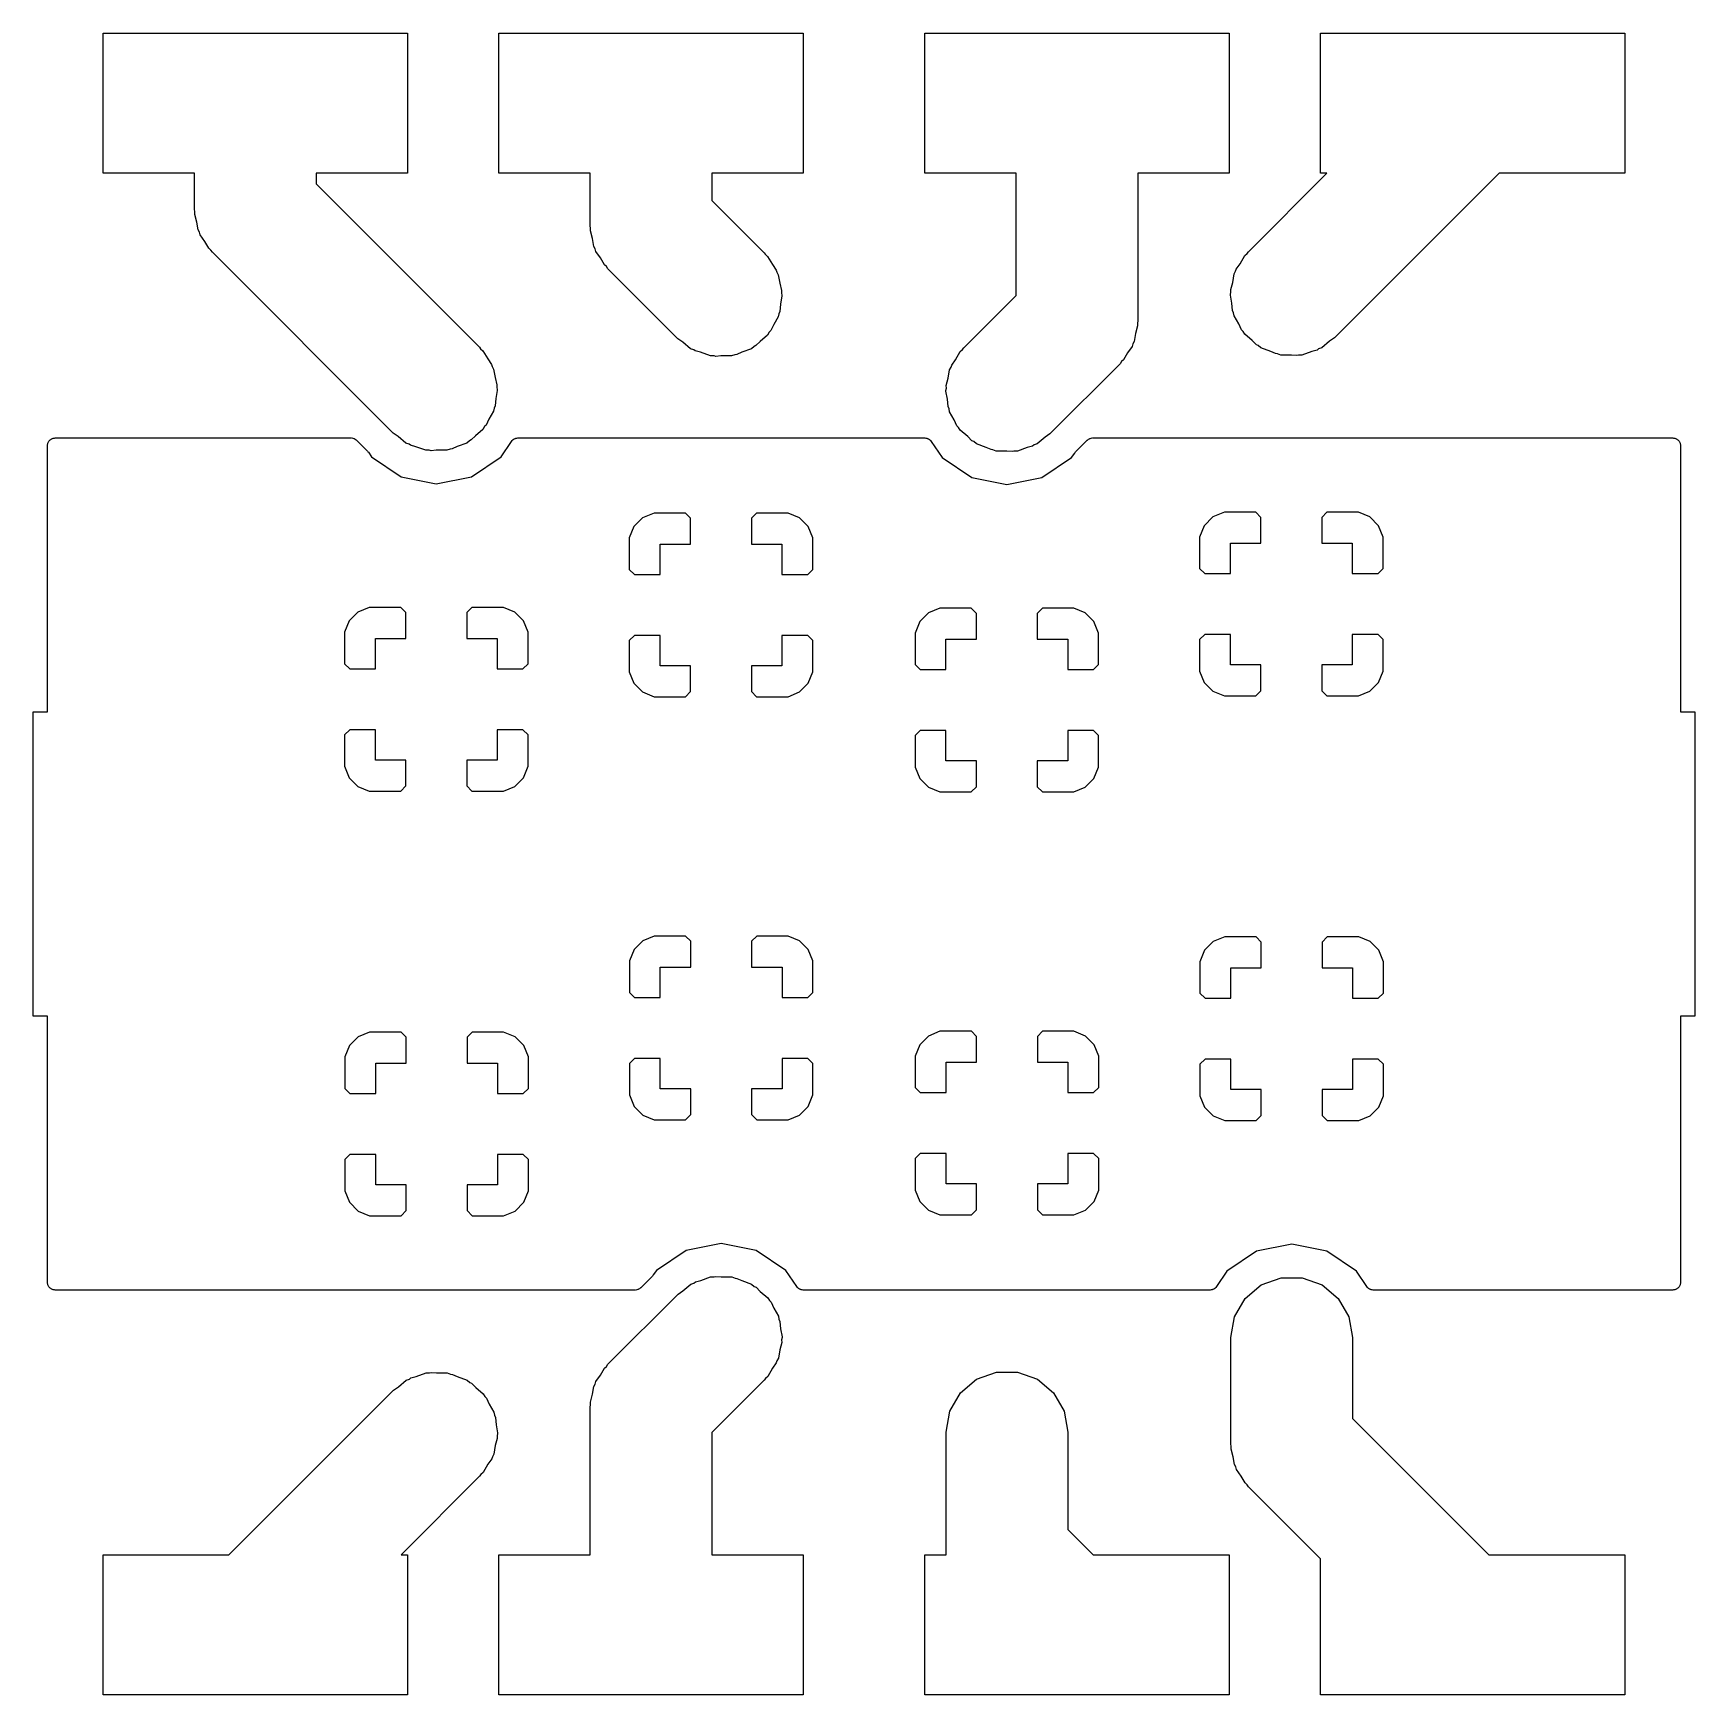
# Model space of a CAD drawing. Extents: x 0.3 to 27.6, y 0.3 to 27.6.
import ezdxf

# ---------------------------------------------------------------- set-up
doc = ezdxf.new("R2010")
doc.units = 0
doc.header["$MEASUREMENT"] = 0
doc.layers.add('BLACK', color=7, linetype='CONTINUOUS')

msp = doc.modelspace()

# ---------------------------------------------------------------- linework, layer by layer
at = {"layer": 'Black'}
for p, q in [((1.5, 25.35), (1.5, 27.65)), ((1.5, 27.65), (6.5, 27.65)), ((6.5, 27.65), (6.5, 25.35)), ((8, 25.35), (8, 27.65)), ((8, 27.65), (13, 27.65)), ((13, 27.65), (13, 25.35)), ((15, 25.35), (15, 27.65)), ((15, 27.65), (20, 27.65)), ((20, 27.65), (20, 25.35)), ((21.5, 25.35), (21.5, 27.65)), ((21.5, 27.65), (26.5, 27.65)), ((26.5, 27.65), (26.5, 25.35)), ((3, 25.35), (1.5, 25.35)), ((3, 24.759), (3, 25.35)), ((6.5, 25.35), (5, 25.35)), ((5, 25.35), (5, 25.1732)), ((5, 25.1732), (7.68011, 22.4931)), ((9.5, 25.35), (8, 25.35)), ((9.5, 24.488), (9.5, 25.35)), ((13, 25.35), (11.5, 25.35)), ((11.5, 25.35), (11.5, 24.9022)), ((16.5, 25.35), (15, 25.35)), ((16.5, 23.3412), (16.5, 25.35)), ((20, 25.35), (18.5, 25.35)), ((18.5, 25.35), (18.5, 22.927)), ((20.3149, 24.0581), (21.6068, 25.35)), ((21.6068, 25.35), (21.5, 25.35)), ((24.4352, 25.35), (21.7291, 22.6439)), ((26.5, 25.35), (24.4352, 25.35)), ((11.5, 24.9022), (12.3581, 24.0441)), ((3.00764, 24.7157), (3, 24.759)), ((3.0038, 24.6718), (3.00764, 24.7157)), ((3.03762, 24.5456), (3.0038, 24.6718)), ((3.06031, 24.417), (3.03762, 24.5456)), ((3.0823, 24.3789), (3.06031, 24.417)), ((3.09369, 24.3364), (3.0823, 24.3789)), ((3.16863, 24.2294), (3.09369, 24.3364)), ((9.50764, 24.4447), (9.5, 24.488)), ((9.5038, 24.4008), (9.50764, 24.4447)), ((9.53762, 24.2746), (9.5038, 24.4008)), ((3.23396, 24.1162), (3.16863, 24.2294)), ((3.26766, 24.0879), (3.23396, 24.1162)), ((3.29289, 24.0519), (3.26766, 24.0879)), ((6.26589, 21.0789), (3.29289, 24.0519)), ((9.56031, 24.146), (9.53762, 24.2746)), ((9.5823, 24.1079), (9.56031, 24.146)), ((9.59369, 24.0654), (9.5823, 24.1079)), ((9.66863, 23.9584), (9.59369, 24.0654)), ((12.3581, 24.0441), (12.3769, 24.0173)), ((20.256, 23.9976), (20.2961, 24.0313)), ((20.2961, 24.0313), (20.3149, 24.0581)), ((9.73396, 23.8452), (9.66863, 23.9584)), ((9.76766, 23.8169), (9.73396, 23.8452)), ((9.79289, 23.7809), (9.76766, 23.8169)), ((10.9439, 22.6299), (9.79289, 23.7809)), ((12.3769, 24.0173), (12.417, 23.9836)), ((12.417, 23.9836), (12.4949, 23.8487)), ((12.4949, 23.8487), (12.5573, 23.7596)), ((12.5573, 23.7596), (12.5668, 23.7242)), ((20.1062, 23.7382), (20.1157, 23.7736)), ((20.1157, 23.7736), (20.1781, 23.8627)), ((20.1781, 23.8627), (20.256, 23.9976)), ((12.5668, 23.7242), (12.5907, 23.6828)), ((12.5907, 23.6828), (12.6153, 23.543)), ((12.6153, 23.543), (12.6472, 23.4242)), ((20.0258, 23.4382), (20.0576, 23.557)), ((20.0576, 23.557), (20.0823, 23.6968)), ((20.0823, 23.6968), (20.1062, 23.7382)), ((12.651, 23.3332), (12.6276, 23.2008)), ((12.6472, 23.4242), (12.6436, 23.3829)), ((12.6436, 23.3829), (12.651, 23.3408)), ((12.651, 23.3408), (12.651, 23.3332)), ((15.6399, 22.4811), (16.5, 23.3412)), ((20.022, 23.3548), (20.0294, 23.3969)), ((20.022, 23.3472), (20.022, 23.3548)), ((20.0453, 23.2148), (20.022, 23.3472)), ((20.0294, 23.3969), (20.0258, 23.4382)), ((20.0561, 23.0922), (20.0453, 23.2148)), ((12.5907, 22.9912), (12.5161, 22.862)), ((12.5994, 23.0406), (12.5907, 22.9912)), ((12.6169, 23.0782), (12.5994, 23.0406)), ((12.6276, 23.2008), (12.6169, 23.0782)), ((20.0736, 23.0546), (20.0561, 23.0922)), ((20.0823, 23.0052), (20.0736, 23.0546)), ((20.1569, 22.876), (20.0823, 23.0052)), ((12.417, 22.6904), (12.2932, 22.5865)), ((12.4443, 22.7375), (12.417, 22.6904)), ((12.4702, 22.7634), (12.4443, 22.7375)), ((12.5161, 22.862), (12.4702, 22.7634)), ((18.4624, 22.7137), (18.4397, 22.585)), ((18.4962, 22.8398), (18.4624, 22.7137)), ((18.5, 22.927), (18.4924, 22.8837)), ((18.4924, 22.8837), (18.4962, 22.8398)), ((20.2028, 22.7774), (20.1569, 22.876)), ((20.2287, 22.7515), (20.2028, 22.7774)), ((20.256, 22.7044), (20.2287, 22.7515)), ((20.3798, 22.6005), (20.256, 22.7044)), ((7.68011, 22.4931), (7.69886, 22.4663)), ((7.69886, 22.4663), (7.73904, 22.4326)), ((7.73904, 22.4326), (7.81694, 22.2977)), ((11.0234, 22.5742), (10.9439, 22.6299)), ((11.151, 22.4672), (11.0234, 22.5742)), ((11.2037, 22.448), (11.151, 22.4672)), ((11.2284, 22.4307), (11.2037, 22.448)), ((11.3148, 22.4075), (11.2284, 22.4307)), ((11.4774, 22.3484), (11.3148, 22.4075)), ((11.9909, 22.4089), (11.9098, 22.3711)), ((12.151, 22.4672), (11.9909, 22.4089)), ((12.1949, 22.504), (12.151, 22.4672)), ((12.2246, 22.5178), (12.1949, 22.504)), ((12.2932, 22.5865), (12.2246, 22.5178)), ((15.5031, 22.2857), (15.581, 22.4206)), ((15.581, 22.4206), (15.6211, 22.4543)), ((15.6211, 22.4543), (15.6399, 22.4811)), ((18.3314, 22.3974), (18.266, 22.2842)), ((18.4063, 22.5044), (18.3314, 22.3974)), ((18.4177, 22.5469), (18.4063, 22.5044)), ((18.4397, 22.585), (18.4177, 22.5469)), ((20.4484, 22.5318), (20.3798, 22.6005)), ((20.4781, 22.518), (20.4484, 22.5318)), ((20.522, 22.4812), (20.4781, 22.518)), ((20.6821, 22.4229), (20.522, 22.4812)), ((20.7632, 22.3851), (20.6821, 22.4229)), ((21.3582, 22.4215), (21.1956, 22.3624)), ((21.4446, 22.4447), (21.3582, 22.4215)), ((21.4693, 22.462), (21.4446, 22.4447)), ((21.522, 22.4812), (21.4693, 22.462)), ((21.6496, 22.5882), (21.522, 22.4812)), ((21.7291, 22.6439), (21.6496, 22.5882)), ((7.81694, 22.2977), (7.87931, 22.2086)), ((7.87931, 22.2086), (7.88878, 22.1732)), ((7.88878, 22.1732), (7.91269, 22.1318)), ((7.91269, 22.1318), (7.93735, 21.992)), ((11.5356, 22.3484), (11.4774, 22.3484)), ((11.5638, 22.3408), (11.5356, 22.3484)), ((11.6503, 22.3484), (11.5638, 22.3408)), ((11.8246, 22.3484), (11.6503, 22.3484)), ((11.8798, 22.3684), (11.8246, 22.3484)), ((11.9098, 22.3711), (11.8798, 22.3684)), ((15.3826, 21.98), (15.4073, 22.1198)), ((15.4073, 22.1198), (15.4312, 22.1612)), ((15.4312, 22.1612), (15.4407, 22.1966)), ((15.4407, 22.1966), (15.5031, 22.2857)), ((18.2071, 22.2199), (17.0541, 21.0669)), ((18.2323, 22.2559), (18.2071, 22.2199)), ((18.266, 22.2842), (18.2323, 22.2559)), ((20.7932, 22.3824), (20.7632, 22.3851)), ((20.8484, 22.3624), (20.7932, 22.3824)), ((21.0227, 22.3624), (20.8484, 22.3624)), ((21.1092, 22.3548), (21.0227, 22.3624)), ((21.1374, 22.3624), (21.1092, 22.3548)), ((21.1956, 22.3624), (21.1374, 22.3624)), ((7.93735, 21.992), (7.9692, 21.8732)), ((7.9692, 21.8732), (7.96558, 21.8319)), ((15.3508, 21.8612), (15.3826, 21.98)), ((15.3544, 21.8199), (15.3508, 21.8612)), ((7.94965, 21.6498), (7.93893, 21.5272)), ((7.973, 21.7822), (7.94965, 21.6498)), ((7.96558, 21.8319), (7.973, 21.7898)), ((7.973, 21.7898), (7.973, 21.7822)), ((15.347, 21.7778), (15.3544, 21.8199)), ((15.347, 21.7702), (15.347, 21.7778)), ((15.3704, 21.6378), (15.347, 21.7702)), ((15.3811, 21.5152), (15.3704, 21.6378)), ((7.83811, 21.311), (7.79215, 21.2124)), ((7.91269, 21.4402), (7.83811, 21.311)), ((7.92142, 21.4896), (7.91269, 21.4402)), ((7.93893, 21.5272), (7.92142, 21.4896)), ((15.3986, 21.4776), (15.3811, 21.5152)), ((15.4073, 21.4282), (15.3986, 21.4776)), ((15.4819, 21.299), (15.4073, 21.4282)), ((15.5278, 21.2004), (15.4819, 21.299)), ((6.34542, 21.0232), (6.26589, 21.0789)), ((6.473, 20.9162), (6.34542, 21.0232)), ((7.61522, 21.0355), (7.54658, 20.9668)), ((7.73904, 21.1394), (7.61522, 21.0355)), ((7.76626, 21.1865), (7.73904, 21.1394)), ((7.79215, 21.2124), (7.76626, 21.1865)), ((15.5537, 21.1745), (15.5278, 21.2004)), ((15.581, 21.1274), (15.5537, 21.1745)), ((15.7048, 21.0235), (15.581, 21.1274)), ((15.7734, 20.9548), (15.7048, 21.0235)), ((17.0541, 21.0669), (16.9746, 21.0112)), ((0.583, 20.873), (0.58493, 20.8839)), ((0.583, 19.3833), (0.583, 20.873)), ((0.58493, 20.8951), (0.58873, 20.9055)), ((0.58493, 20.8839), (0.58493, 20.8951)), ((0.58873, 20.9055), (0.59066, 20.9164)), ((0.59066, 20.9164), (0.59622, 20.9261)), ((0.59622, 20.9261), (0.60001, 20.9365)), ((0.60001, 20.9365), (0.60716, 20.945)), ((0.60716, 20.945), (0.61271, 20.9546)), ((0.61271, 20.9546), (0.62122, 20.9618)), ((0.62122, 20.9618), (0.62837, 20.9703)), ((0.62837, 20.9703), (0.63799, 20.9758)), ((0.63799, 20.9758), (0.6465, 20.983)), ((0.6465, 20.983), (0.65694, 20.9868)), ((0.65694, 20.9868), (0.66656, 20.9923)), ((0.66656, 20.9923), (0.67751, 20.9943)), ((0.67751, 20.9943), (0.68795, 20.9981)), ((0.68795, 20.9981), (0.69906, 20.9981)), ((0.69906, 20.9981), (0.71, 21)), ((0.71, 21), (5.57376, 21)), ((5.57376, 21), (5.57926, 20.999)), ((5.57926, 20.999), (5.58483, 20.9995)), ((5.58483, 20.9995), (5.60086, 20.9952)), ((5.60086, 20.9952), (5.6172, 20.9923)), ((5.6172, 20.9923), (5.62204, 20.9895)), ((5.62204, 20.9895), (5.62743, 20.9881)), ((5.62743, 20.9881), (5.64102, 20.9786)), ((5.64102, 20.9786), (5.65539, 20.9703)), ((5.65539, 20.9703), (5.65898, 20.966)), ((5.65898, 20.966), (5.66356, 20.9628)), ((5.66356, 20.9628), (5.84218, 20.7842)), ((5.84218, 20.7842), (5.84934, 20.774)), ((5.84934, 20.774), (5.85798, 20.7649)), ((5.85798, 20.7649), (5.90844, 20.6894)), ((6.5257, 20.897), (6.473, 20.9162)), ((6.55038, 20.8797), (6.5257, 20.897)), ((6.6368, 20.8565), (6.55038, 20.8797)), ((6.79935, 20.7974), (6.6368, 20.8565)), ((6.8576, 20.7974), (6.79935, 20.7974)), ((6.88584, 20.7898), (6.8576, 20.7974)), ((6.97234, 20.7974), (6.88584, 20.7898)), ((7.14665, 20.7974), (6.97234, 20.7974)), ((7.20181, 20.8174), (7.14665, 20.7974)), ((7.23182, 20.8201), (7.20181, 20.8174)), ((7.3129, 20.8579), (7.23182, 20.8201)), ((7.473, 20.9162), (7.3129, 20.8579)), ((7.51695, 20.953), (7.473, 20.9162)), ((7.54658, 20.9668), (7.51695, 20.953)), ((8.03756, 20.6894), (8.20737, 20.9436)), ((8.20737, 20.9436), (8.21979, 20.9565)), ((8.21979, 20.9565), (8.23134, 20.9703)), ((8.23134, 20.9703), (8.23497, 20.9724)), ((8.23497, 20.9724), (8.23787, 20.9754)), ((8.23787, 20.9754), (8.25398, 20.9834)), ((8.25398, 20.9834), (8.26953, 20.9923)), ((8.26953, 20.9923), (8.27367, 20.9931)), ((8.27367, 20.9931), (8.27743, 20.9949)), ((8.27743, 20.9949), (8.29528, 20.9969)), ((8.29528, 20.9969), (8.31297, 21)), ((8.31297, 21), (14.999, 21)), ((14.999, 21), (15.0167, 20.9969)), ((15.0167, 20.9969), (15.0346, 20.9949)), ((15.0346, 20.9949), (15.0383, 20.9931)), ((15.0383, 20.9931), (15.0424, 20.9923)), ((15.0424, 20.9923), (15.058, 20.9834)), ((15.058, 20.9834), (15.0741, 20.9754)), ((15.0741, 20.9754), (15.077, 20.9724)), ((15.077, 20.9724), (15.0806, 20.9703)), ((15.0806, 20.9703), (15.0922, 20.9565)), ((15.0922, 20.9565), (15.1046, 20.9436)), ((15.1046, 20.9436), (15.2824, 20.6774)), ((15.8031, 20.941), (15.7734, 20.9548)), ((15.847, 20.9042), (15.8031, 20.941)), ((16.0071, 20.8459), (15.847, 20.9042)), ((16.0882, 20.8081), (16.0071, 20.8459)), ((16.1182, 20.8054), (16.0882, 20.8081)), ((16.1734, 20.7854), (16.1182, 20.8054)), ((16.3477, 20.7854), (16.1734, 20.7854)), ((16.4342, 20.7778), (16.3477, 20.7854)), ((16.4624, 20.7854), (16.4342, 20.7778)), ((16.5206, 20.7854), (16.4624, 20.7854)), ((16.6832, 20.8445), (16.5206, 20.7854)), ((16.7696, 20.8677), (16.6832, 20.8445)), ((16.7943, 20.885), (16.7696, 20.8677)), ((16.847, 20.9042), (16.7943, 20.885)), ((16.9746, 21.0112), (16.847, 20.9042)), ((17.4116, 20.6774), (17.462, 20.7529)), ((17.462, 20.7529), (17.4707, 20.762)), ((17.4707, 20.762), (17.4778, 20.7722)), ((17.4778, 20.7722), (17.6684, 20.9628)), ((17.6684, 20.9628), (17.673, 20.966)), ((17.673, 20.966), (17.6766, 20.9703)), ((17.6766, 20.9703), (17.691, 20.9786)), ((17.691, 20.9786), (17.7046, 20.9881)), ((17.7046, 20.9881), (17.71, 20.9895)), ((17.71, 20.9895), (17.7148, 20.9923)), ((17.7148, 20.9923), (17.7311, 20.9952)), ((17.7311, 20.9952), (17.7472, 20.9995)), ((17.7472, 20.9995), (17.7527, 20.999)), ((17.7527, 20.999), (17.7582, 21)), ((17.7582, 21), (27.29, 21)), ((27.29, 21), (27.3009, 20.9981)), ((27.3009, 20.9981), (27.3121, 20.9981)), ((27.3121, 20.9981), (27.3225, 20.9943)), ((27.3225, 20.9943), (27.3334, 20.9923)), ((27.3334, 20.9923), (27.3431, 20.9868)), ((27.3431, 20.9868), (27.3535, 20.983)), ((27.3535, 20.983), (27.362, 20.9758)), ((27.362, 20.9758), (27.3716, 20.9703)), ((27.3716, 20.9703), (27.3788, 20.9618)), ((27.3788, 20.9618), (27.3873, 20.9546)), ((27.3873, 20.9546), (27.3928, 20.945)), ((27.3928, 20.945), (27.4, 20.9365)), ((27.4, 20.9365), (27.4038, 20.9261)), ((27.4038, 20.9261), (27.4093, 20.9164)), ((27.4093, 20.9164), (27.4113, 20.9055)), ((27.4113, 20.9055), (27.4151, 20.8951)), ((27.4151, 20.8951), (27.4151, 20.8839)), ((27.4151, 20.8839), (27.417, 20.873)), ((27.417, 20.873), (27.417, 16.5)), ((5.90844, 20.6894), (6.39687, 20.3631)), ((7.54913, 20.3631), (8.03756, 20.6894)), ((15.2824, 20.6774), (15.7709, 20.3511)), ((16.9231, 20.3511), (17.4116, 20.6774)), ((6.39687, 20.3631), (6.973, 20.2485)), ((6.973, 20.2485), (7.54913, 20.3631)), ((15.7709, 20.3511), (16.347, 20.2365)), ((16.347, 20.2365), (16.9231, 20.3511)), ((10.3632, 19.6877), (10.2203, 19.5448)), ((10.55, 19.765), (10.3632, 19.6877)), ((11.0666, 19.765), (10.55, 19.765)), ((11.151, 19.6806), (11.0666, 19.765)), ((11.151, 19.257), (11.151, 19.6806)), ((12.2354, 19.765), (12.151, 19.6806)), ((12.151, 19.6806), (12.151, 19.257)), ((12.752, 19.765), (12.2354, 19.765)), ((12.9388, 19.6877), (12.752, 19.765)), ((13.0817, 19.5448), (12.9388, 19.6877)), ((19.7342, 19.7017), (19.5913, 19.5588)), ((19.921, 19.779), (19.7342, 19.7017)), ((20.4376, 19.779), (19.921, 19.779)), ((20.522, 19.6946), (20.4376, 19.779)), ((20.522, 19.271), (20.522, 19.6946)), ((21.6064, 19.779), (21.522, 19.6946)), ((21.522, 19.6946), (21.522, 19.271)), ((22.123, 19.779), (21.6064, 19.779)), ((22.3098, 19.7017), (22.123, 19.779)), ((22.4527, 19.5588), (22.3098, 19.7017)), ((0.583, 17.8323), (0.583, 19.3833)), ((10.2203, 19.5448), (10.143, 19.358)), ((13.159, 19.358), (13.0817, 19.5448)), ((19.5913, 19.5588), (19.514, 19.372)), ((22.53, 19.372), (22.4527, 19.5588)), ((10.143, 19.358), (10.143, 18.8414)), ((10.651, 18.757), (10.651, 19.257)), ((10.651, 19.257), (11.151, 19.257)), ((12.151, 19.257), (12.651, 19.257)), ((12.651, 19.257), (12.651, 18.757)), ((13.159, 18.8414), (13.159, 19.358)), ((19.514, 19.372), (19.514, 18.8554)), ((20.022, 18.771), (20.022, 19.271)), ((20.022, 19.271), (20.522, 19.271)), ((21.522, 19.271), (22.022, 19.271)), ((22.022, 19.271), (22.022, 18.771)), ((22.53, 18.8554), (22.53, 19.372)), ((10.143, 18.8414), (10.2274, 18.757)), ((13.0746, 18.757), (13.159, 18.8414)), ((19.514, 18.8554), (19.5984, 18.771)), ((22.4456, 18.771), (22.53, 18.8554)), ((10.2274, 18.757), (10.651, 18.757)), ((12.651, 18.757), (13.0746, 18.757)), ((19.5984, 18.771), (20.022, 18.771)), ((22.022, 18.771), (22.4456, 18.771)), ((5.68524, 18.1367), (5.54234, 17.9938)), ((5.87195, 18.214), (5.68524, 18.1367)), ((6.38864, 18.214), (5.87195, 18.214)), ((6.473, 18.1296), (6.38864, 18.214)), ((6.473, 17.706), (6.473, 18.1296)), ((7.55735, 18.214), (7.473, 18.1296)), ((7.473, 18.1296), (7.473, 17.706)), ((8.07405, 18.214), (7.55735, 18.214)), ((8.26076, 18.1367), (8.07405, 18.214)), ((8.40366, 17.9938), (8.26076, 18.1367)), ((15.0592, 18.1247), (14.9163, 17.9818)), ((15.246, 18.202), (15.0592, 18.1247)), ((15.7626, 18.202), (15.246, 18.202)), ((15.847, 18.1176), (15.7626, 18.202)), ((15.847, 17.694), (15.847, 18.1176)), ((16.9314, 18.202), (16.847, 18.1176)), ((16.847, 18.1176), (16.847, 17.694)), ((17.448, 18.202), (16.9314, 18.202)), ((17.6348, 18.1247), (17.448, 18.202)), ((17.7777, 17.9818), (17.6348, 18.1247)), ((0.583, 16.5), (0.583, 17.8323)), ((5.54234, 17.9938), (5.465, 17.807)), ((5.465, 17.807), (5.465, 17.2904)), ((8.481, 17.807), (8.40366, 17.9938)), ((8.481, 17.7252), (8.481, 17.807)), ((10.2274, 17.757), (10.143, 17.6726)), ((10.651, 17.757), (10.2274, 17.757)), ((10.651, 17.257), (10.651, 17.757)), ((12.651, 17.757), (12.651, 17.257)), ((13.0746, 17.757), (12.651, 17.757)), ((13.1011, 17.7305), (13.0746, 17.757)), ((14.9163, 17.9818), (14.839, 17.795)), ((14.839, 17.795), (14.839, 17.2784)), ((17.855, 17.795), (17.7777, 17.9818)), ((17.855, 17.7392), (17.855, 17.795)), ((19.5984, 17.771), (19.514, 17.6866)), ((20.022, 17.771), (19.5984, 17.771)), ((20.022, 17.271), (20.022, 17.771)), ((22.022, 17.771), (22.022, 17.271)), ((22.4456, 17.771), (22.022, 17.771)), ((22.53, 17.6866), (22.4456, 17.771)), ((5.973, 17.206), (5.973, 17.706)), ((5.973, 17.706), (6.473, 17.706)), ((7.473, 17.706), (7.973, 17.706)), ((7.973, 17.706), (7.973, 17.206)), ((8.481, 17.2904), (8.481, 17.7252)), ((10.143, 17.6726), (10.143, 17.156)), ((13.159, 17.6726), (13.1011, 17.7305)), ((13.1011, 17.7305), (13.1011, 17.7305)), ((13.159, 17.156), (13.159, 17.6726)), ((15.347, 17.194), (15.347, 17.694)), ((15.347, 17.694), (15.847, 17.694)), ((16.847, 17.694), (17.347, 17.694)), ((17.347, 17.694), (17.347, 17.194)), ((17.855, 17.2784), (17.855, 17.7392)), ((19.514, 17.6866), (19.514, 17.17)), ((22.53, 17.17), (22.53, 17.6866)), ((5.465, 17.2904), (5.54935, 17.206)), ((5.54935, 17.206), (5.973, 17.206)), ((7.973, 17.206), (8.39664, 17.206)), ((8.39664, 17.206), (8.481, 17.2904)), ((11.151, 17.257), (10.651, 17.257)), ((11.151, 16.8334), (11.151, 17.257)), ((12.651, 17.257), (12.151, 17.257)), ((12.151, 17.257), (12.151, 16.8334)), ((14.839, 17.2784), (14.9234, 17.194)), ((17.7706, 17.194), (17.855, 17.2784)), ((20.522, 17.271), (20.022, 17.271)), ((20.522, 16.8474), (20.522, 17.271)), ((22.022, 17.271), (21.522, 17.271)), ((21.522, 17.271), (21.522, 16.8474)), ((10.143, 17.156), (10.2203, 16.9692)), ((10.2203, 16.9692), (10.3632, 16.8263)), ((12.9388, 16.8263), (13.0817, 16.9692)), ((13.0817, 16.9692), (13.159, 17.156)), ((14.9234, 17.194), (15.347, 17.194)), ((17.347, 17.194), (17.7706, 17.194)), ((19.514, 17.17), (19.5913, 16.9832)), ((19.5913, 16.9832), (19.7342, 16.8403)), ((22.3098, 16.8403), (22.4527, 16.9832)), ((22.4527, 16.9832), (22.53, 17.17)), ((10.3632, 16.8263), (10.55, 16.749)), ((10.55, 16.749), (11.0666, 16.749)), ((11.0666, 16.749), (11.151, 16.8334)), ((12.151, 16.8334), (12.2354, 16.749)), ((12.2354, 16.749), (12.752, 16.749)), ((12.752, 16.749), (12.9388, 16.8263)), ((19.7342, 16.8403), (19.921, 16.763)), ((19.921, 16.763), (20.4376, 16.763)), ((20.4376, 16.763), (20.522, 16.8474)), ((21.522, 16.8474), (21.6064, 16.763)), ((21.6064, 16.763), (22.123, 16.763)), ((22.123, 16.763), (22.3098, 16.8403)), ((0.35, 11.5), (0.35, 16.5)), ((0.35, 16.5), (0.583, 16.5)), ((27.417, 16.5), (27.65, 16.5)), ((27.65, 16.5), (27.65, 11.5)), ((5.54935, 16.206), (5.465, 16.1216)), ((5.465, 16.1216), (5.465, 15.605)), ((5.973, 16.206), (5.54935, 16.206)), ((5.973, 15.706), (5.973, 16.206)), ((7.973, 16.206), (7.973, 15.706)), ((8.39664, 16.206), (7.973, 16.206)), ((8.481, 16.1216), (8.39664, 16.206)), ((8.481, 15.605), (8.481, 16.1216)), ((14.9234, 16.194), (14.839, 16.1096)), ((14.839, 16.1096), (14.839, 15.593)), ((15.347, 16.194), (14.9234, 16.194)), ((15.347, 15.694), (15.347, 16.194)), ((17.347, 16.194), (17.347, 15.694)), ((17.7706, 16.194), (17.347, 16.194)), ((17.855, 16.1096), (17.7706, 16.194)), ((17.855, 15.593), (17.855, 16.1096)), ((5.465, 15.605), (5.54234, 15.4182)), ((6.473, 15.706), (5.973, 15.706)), ((6.473, 15.2824), (6.473, 15.706)), ((7.973, 15.706), (7.473, 15.706)), ((7.473, 15.706), (7.473, 15.2824)), ((8.40366, 15.4182), (8.481, 15.605)), ((14.839, 15.593), (14.9163, 15.4062)), ((15.847, 15.694), (15.347, 15.694)), ((15.847, 15.2704), (15.847, 15.694)), ((17.347, 15.694), (16.847, 15.694)), ((16.847, 15.694), (16.847, 15.2704)), ((17.7777, 15.4062), (17.855, 15.593)), ((5.54234, 15.4182), (5.68524, 15.2753)), ((8.26076, 15.2753), (8.40366, 15.4182)), ((14.9163, 15.4062), (15.0592, 15.2633)), ((17.6348, 15.2633), (17.7777, 15.4062)), ((5.68524, 15.2753), (5.87195, 15.198)), ((5.87195, 15.198), (6.38864, 15.198)), ((6.38864, 15.198), (6.473, 15.2824)), ((7.473, 15.2824), (7.55735, 15.198)), ((7.55735, 15.198), (8.07405, 15.198)), ((8.07405, 15.198), (8.26076, 15.2753)), ((15.0592, 15.2633), (15.246, 15.186)), ((15.246, 15.186), (15.7626, 15.186)), ((15.7626, 15.186), (15.847, 15.2704)), ((16.847, 15.2704), (16.9314, 15.186)), ((16.9314, 15.186), (17.448, 15.186)), ((17.448, 15.186), (17.6348, 15.2633)), ((10.2223, 12.5938), (10.145, 12.407)), ((10.3652, 12.7367), (10.2223, 12.5938)), ((10.552, 12.814), (10.3652, 12.7367)), ((11.0686, 12.814), (10.552, 12.814)), ((11.153, 12.7296), (11.0686, 12.814)), ((11.153, 12.306), (11.153, 12.7296)), ((12.2374, 12.814), (12.153, 12.7296)), ((12.153, 12.7296), (12.153, 12.306)), ((12.754, 12.814), (12.2374, 12.814)), ((12.9408, 12.7367), (12.754, 12.814)), ((13.0837, 12.5938), (12.9408, 12.7367)), ((13.161, 12.407), (13.0837, 12.5938)), ((19.5963, 12.5818), (19.519, 12.395)), ((19.7392, 12.7247), (19.5963, 12.5818)), ((19.926, 12.802), (19.7392, 12.7247)), ((20.4426, 12.802), (19.926, 12.802)), ((20.527, 12.7176), (20.4426, 12.802)), ((20.527, 12.294), (20.527, 12.7176)), ((21.6114, 12.802), (21.527, 12.7176)), ((21.527, 12.7176), (21.527, 12.294)), ((22.128, 12.802), (21.6114, 12.802)), ((22.3148, 12.7247), (22.128, 12.802)), ((22.4577, 12.5818), (22.3148, 12.7247)), ((22.535, 12.395), (22.4577, 12.5818)), ((10.145, 12.407), (10.145, 11.8904)), ((10.653, 11.806), (10.653, 12.306)), ((10.653, 12.306), (11.153, 12.306)), ((12.153, 12.306), (12.653, 12.306)), ((12.653, 12.306), (12.653, 11.806)), ((13.161, 11.8904), (13.161, 12.407)), ((19.519, 12.395), (19.519, 11.8784)), ((20.027, 11.794), (20.027, 12.294)), ((20.027, 12.294), (20.527, 12.294)), ((21.527, 12.294), (22.027, 12.294)), ((22.027, 12.294), (22.027, 11.794)), ((22.535, 11.8784), (22.535, 12.395)), ((10.145, 11.8904), (10.2294, 11.806)), ((10.2294, 11.806), (10.653, 11.806)), ((12.653, 11.806), (13.0766, 11.806)), ((13.0766, 11.806), (13.161, 11.8904)), ((19.519, 11.8784), (19.6034, 11.794)), ((19.6034, 11.794), (20.027, 11.794)), ((22.027, 11.794), (22.4506, 11.794)), ((22.4506, 11.794), (22.535, 11.8784)), ((0.583, 11.5), (0.35, 11.5)), ((0.583, 10.8553), (0.583, 11.5)), ((27.65, 11.5), (27.417, 11.5)), ((27.417, 11.5), (27.417, 7.127)), ((5.87695, 11.237), (5.69024, 11.1597)), ((6.39364, 11.237), (5.87695, 11.237)), ((6.478, 11.1526), (6.39364, 11.237)), ((7.56235, 11.237), (7.478, 11.1526)), ((8.07905, 11.237), (7.56235, 11.237)), ((8.26576, 11.1597), (8.07905, 11.237)), ((15.248, 11.251), (15.0612, 11.1737)), ((15.7646, 11.251), (15.248, 11.251)), ((15.849, 11.1666), (15.7646, 11.251)), ((16.9334, 11.251), (16.849, 11.1666)), ((17.45, 11.251), (16.9334, 11.251)), ((17.6368, 11.1737), (17.45, 11.251)), ((5.54734, 11.0168), (5.47, 10.83)), ((5.69024, 11.1597), (5.54734, 11.0168)), ((6.478, 10.729), (6.478, 11.1526)), ((7.478, 11.1526), (7.478, 10.729)), ((8.40866, 11.0168), (8.26576, 11.1597)), ((8.486, 10.83), (8.40866, 11.0168)), ((14.9183, 11.0308), (14.841, 10.844)), ((15.0612, 11.1737), (14.9183, 11.0308)), ((15.849, 10.743), (15.849, 11.1666)), ((16.849, 11.1666), (16.849, 10.743)), ((17.7797, 11.0308), (17.6368, 11.1737)), ((17.857, 10.844), (17.7797, 11.0308)), ((0.583, 9.19725), (0.583, 10.8553)), ((5.47, 10.83), (5.47, 10.3134)), ((5.978, 10.229), (5.978, 10.729)), ((5.978, 10.729), (6.478, 10.729)), ((7.478, 10.729), (7.978, 10.729)), ((7.978, 10.729), (7.978, 10.229)), ((8.486, 10.7743), (8.486, 10.83)), ((8.486, 10.3134), (8.486, 10.7743)), ((10.2294, 10.806), (10.145, 10.7216)), ((10.145, 10.7216), (10.145, 10.205)), ((10.653, 10.806), (10.2294, 10.806)), ((10.653, 10.306), (10.653, 10.806)), ((12.653, 10.806), (12.653, 10.306)), ((13.0766, 10.806), (12.653, 10.806)), ((13.1031, 10.7795), (13.0766, 10.806)), ((13.161, 10.7216), (13.1031, 10.7795)), ((13.1031, 10.7795), (13.1031, 10.7795)), ((13.161, 10.205), (13.161, 10.7216)), ((14.841, 10.844), (14.841, 10.3274)), ((15.349, 10.243), (15.349, 10.743)), ((15.349, 10.743), (15.849, 10.743)), ((16.849, 10.743), (17.349, 10.743)), ((17.349, 10.743), (17.349, 10.243)), ((17.857, 10.7622), (17.857, 10.844)), ((17.857, 10.3274), (17.857, 10.7622)), ((19.6034, 10.794), (19.519, 10.7096)), ((19.519, 10.7096), (19.519, 10.193)), ((20.027, 10.794), (19.6034, 10.794)), ((20.027, 10.294), (20.027, 10.794)), ((22.027, 10.794), (22.027, 10.294)), ((22.4506, 10.794), (22.027, 10.794)), ((22.535, 10.7096), (22.4506, 10.794)), ((22.535, 10.193), (22.535, 10.7096)), ((5.47, 10.3134), (5.55436, 10.229)), ((5.55436, 10.229), (5.978, 10.229)), ((7.978, 10.229), (8.40164, 10.229)), ((8.40164, 10.229), (8.486, 10.3134)), ((10.145, 10.205), (10.2223, 10.0182)), ((11.153, 10.306), (10.653, 10.306)), ((11.153, 9.88235), (11.153, 10.306)), ((12.653, 10.306), (12.153, 10.306)), ((12.153, 10.306), (12.153, 9.88236)), ((13.0837, 10.0182), (13.161, 10.205)), ((14.841, 10.3274), (14.9254, 10.243)), ((14.9254, 10.243), (15.349, 10.243)), ((17.349, 10.243), (17.7726, 10.243)), ((17.7726, 10.243), (17.857, 10.3274)), ((19.519, 10.193), (19.5963, 10.0062)), ((20.527, 10.294), (20.027, 10.294)), ((20.527, 9.87035), (20.527, 10.294)), ((22.027, 10.294), (21.527, 10.294)), ((21.527, 10.294), (21.527, 9.87036)), ((22.4577, 10.0062), (22.535, 10.193)), ((10.2223, 10.0182), (10.3652, 9.87534)), ((10.3652, 9.87534), (10.552, 9.798)), ((11.0686, 9.798), (11.153, 9.88235)), ((12.153, 9.88236), (12.2374, 9.798)), ((12.754, 9.798), (12.9408, 9.87534)), ((12.9408, 9.87534), (13.0837, 10.0182)), ((19.5963, 10.0062), (19.7392, 9.86334)), ((19.7392, 9.86334), (19.926, 9.786)), ((20.4426, 9.786), (20.527, 9.87035)), ((21.527, 9.87036), (21.6114, 9.786)), ((22.128, 9.786), (22.3148, 9.86334)), ((22.3148, 9.86334), (22.4577, 10.0062)), ((10.552, 9.798), (11.0686, 9.798)), ((12.2374, 9.798), (12.754, 9.798)), ((19.926, 9.786), (20.4426, 9.786)), ((21.6114, 9.786), (22.128, 9.786)), ((0.583, 7.127), (0.583, 9.19725)), ((5.55436, 9.229), (5.47, 9.14464)), ((5.47, 9.14464), (5.47, 8.62795)), ((5.978, 9.229), (5.55436, 9.229)), ((5.978, 8.729), (5.978, 9.229)), ((7.978, 9.229), (7.978, 8.729)), ((8.40164, 9.229), (7.978, 9.229)), ((8.486, 9.14464), (8.40164, 9.229)), ((8.486, 8.62795), (8.486, 9.14464)), ((14.9254, 9.243), (14.841, 9.15864)), ((14.841, 9.15864), (14.841, 8.64195)), ((15.349, 9.243), (14.9254, 9.243)), ((15.349, 8.743), (15.349, 9.243)), ((17.349, 9.243), (17.349, 8.743)), ((17.7726, 9.243), (17.349, 9.243)), ((17.857, 9.15864), (17.7726, 9.243)), ((17.857, 8.64195), (17.857, 9.15864)), ((15.849, 8.743), (15.349, 8.743)), ((15.849, 8.31935), (15.849, 8.743)), ((17.349, 8.743), (16.849, 8.743)), ((16.849, 8.743), (16.849, 8.31936)), ((5.47, 8.62795), (5.54734, 8.44124)), ((6.478, 8.729), (5.978, 8.729)), ((6.478, 8.30536), (6.478, 8.729)), ((7.978, 8.729), (7.478, 8.729)), ((7.478, 8.729), (7.478, 8.30536)), ((8.40866, 8.44124), (8.486, 8.62795)), ((14.841, 8.64195), (14.9183, 8.45524)), ((17.7797, 8.45524), (17.857, 8.64195)), ((5.54734, 8.44124), (5.69024, 8.29834)), ((5.69024, 8.29834), (5.87695, 8.221)), ((5.87695, 8.221), (6.39364, 8.221)), ((6.39364, 8.221), (6.478, 8.30536)), ((7.478, 8.30536), (7.56235, 8.221)), ((7.56235, 8.221), (8.07905, 8.221)), ((8.07905, 8.221), (8.26576, 8.29834)), ((8.26576, 8.29834), (8.40866, 8.44124)), ((14.9183, 8.45524), (15.0612, 8.31234)), ((15.0612, 8.31234), (15.248, 8.235)), ((15.248, 8.235), (15.7646, 8.235)), ((15.7646, 8.235), (15.849, 8.31935)), ((16.849, 8.31936), (16.9334, 8.235)), ((16.9334, 8.235), (17.45, 8.235)), ((17.45, 8.235), (17.6368, 8.31234)), ((17.6368, 8.31234), (17.7797, 8.45524)), ((11.0769, 7.64894), (10.5884, 7.32259)), ((11.653, 7.76354), (11.0769, 7.64894)), ((12.2291, 7.64894), (11.653, 7.76354)), ((12.7176, 7.32259), (12.2291, 7.64894)), ((21.027, 7.75154), (20.4509, 7.63694)), ((21.6031, 7.63694), (21.027, 7.75154)), ((20.4509, 7.63694), (19.9624, 7.31059)), ((22.0916, 7.31059), (21.6031, 7.63694)), ((0.58493, 7.11606), (0.583, 7.127)), ((0.58493, 7.10495), (0.58493, 7.11606)), ((0.58873, 7.0945), (0.58493, 7.10495)), ((10.5222, 7.22781), (10.3316, 7.0372)), ((10.5293, 7.23804), (10.5222, 7.22781)), ((10.538, 7.24706), (10.5293, 7.23804)), ((10.5884, 7.32259), (10.538, 7.24706)), ((11.153, 7.09584), (11.2057, 7.11503)), ((11.2057, 7.11503), (11.2304, 7.13231)), ((11.2304, 7.13231), (11.3168, 7.15546)), ((11.3168, 7.15546), (11.4794, 7.21463)), ((11.4794, 7.21463), (11.5376, 7.21463)), ((11.5376, 7.21463), (11.5658, 7.22219)), ((11.5658, 7.22219), (11.6523, 7.21463)), ((11.6523, 7.21463), (11.8266, 7.21463)), ((11.8266, 7.21463), (11.8818, 7.19455)), ((11.8818, 7.19455), (11.9118, 7.19192)), ((11.9118, 7.19192), (11.9929, 7.15412)), ((11.9929, 7.15412), (12.153, 7.09584)), ((12.8954, 7.05644), (12.7176, 7.32259)), ((19.9624, 7.31059), (19.7926, 7.05644)), ((20.527, 7.08384), (20.8534, 7.20263)), ((20.8534, 7.20263), (21.2006, 7.20263)), ((21.2006, 7.20263), (21.527, 7.08384)), ((22.2614, 7.05644), (22.0916, 7.31059)), ((27.4151, 7.10495), (27.4113, 7.0945)), ((27.417, 7.127), (27.4151, 7.11606)), ((27.4151, 7.11606), (27.4151, 7.10495)), ((0.59066, 7.08356), (0.58873, 7.0945)), ((0.59622, 7.07394), (0.59066, 7.08356)), ((0.60001, 7.0635), (0.59622, 7.07394)), ((0.60716, 7.05499), (0.60001, 7.0635)), ((0.61271, 7.04537), (0.60716, 7.05499)), ((0.62122, 7.03822), (0.61271, 7.04537)), ((0.62837, 7.02971), (0.62122, 7.03822)), ((0.63799, 7.02416), (0.62837, 7.02971)), ((0.6465, 7.01701), (0.63799, 7.02416)), ((0.65694, 7.01321), (0.6465, 7.01701)), ((0.66656, 7.00766), (0.65694, 7.01321)), ((0.67751, 7.00573), (0.66656, 7.00766)), ((0.68795, 7.00193), (0.67751, 7.00573)), ((0.69906, 7.00193), (0.68795, 7.00193)), ((0.71, 7), (0.69906, 7.00193)), ((10.2418, 7), (0.71, 7)), ((9.79289, 5.78011), (10.9459, 6.93311)), ((10.2473, 7.00097), (10.2418, 7)), ((10.2528, 7.00048), (10.2473, 7.00097)), ((10.2689, 7.00478), (10.2528, 7.00048)), ((10.2852, 7.00766), (10.2689, 7.00478)), ((10.29, 7.01045), (10.2852, 7.00766)), ((10.2954, 7.0119), (10.29, 7.01045)), ((10.309, 7.02141), (10.2954, 7.0119)), ((10.3234, 7.02971), (10.309, 7.02141)), ((10.327, 7.03399), (10.3234, 7.02971)), ((10.3316, 7.0372), (10.327, 7.03399)), ((10.9459, 6.93311), (11.0254, 6.98879)), ((11.0254, 6.98879), (11.153, 7.09584)), ((12.153, 7.09584), (12.1969, 7.05897)), ((12.1969, 7.05897), (12.2266, 7.04515)), ((12.2266, 7.04515), (12.2952, 6.97651)), ((12.2952, 6.97651), (12.419, 6.87261)), ((12.419, 6.87261), (12.4463, 6.82547)), ((12.4463, 6.82547), (12.4722, 6.79958)), ((12.9078, 7.04347), (12.8954, 7.05644)), ((12.9194, 7.02971), (12.9078, 7.04347)), ((12.923, 7.02761), (12.9194, 7.02971)), ((12.9259, 7.02458), (12.923, 7.02761)), ((12.942, 7.01664), (12.9259, 7.02458)), ((12.9576, 7.00766), (12.942, 7.01664)), ((12.9617, 7.00693), (12.9576, 7.00766)), ((12.9654, 7.00507), (12.9617, 7.00693)), ((12.9833, 7.00312), (12.9654, 7.00507)), ((13.001, 7), (12.9833, 7.00312)), ((19.687, 7), (13.001, 7)), ((19.7047, 7.00312), (19.687, 7)), ((19.7226, 7.00507), (19.7047, 7.00312)), ((19.7263, 7.00693), (19.7226, 7.00507)), ((19.7305, 7.00766), (19.7263, 7.00693)), ((19.746, 7.01664), (19.7305, 7.00766)), ((19.7621, 7.02458), (19.746, 7.01664)), ((19.765, 7.02761), (19.7621, 7.02458)), ((19.7687, 7.02971), (19.765, 7.02761)), ((19.7802, 7.04347), (19.7687, 7.02971)), ((19.7926, 7.05644), (19.7802, 7.04347)), ((20.0873, 6.55984), (20.261, 6.86061)), ((20.261, 6.86061), (20.527, 7.08384)), ((21.527, 7.08384), (21.793, 6.86061)), ((21.793, 6.86061), (21.9667, 6.55984)), ((22.2738, 7.04347), (22.2614, 7.05644)), ((22.2853, 7.02971), (22.2738, 7.04347)), ((22.289, 7.02761), (22.2853, 7.02971)), ((22.2919, 7.02458), (22.289, 7.02761)), ((22.308, 7.01664), (22.2919, 7.02458)), ((22.3235, 7.00766), (22.308, 7.01664)), ((22.3277, 7.00693), (22.3235, 7.00766)), ((22.3314, 7.00507), (22.3277, 7.00693)), ((22.3493, 7.00312), (22.3314, 7.00507)), ((22.367, 7), (22.3493, 7.00312)), ((27.29, 7), (22.367, 7)), ((27.3009, 7.00193), (27.29, 7)), ((27.3121, 7.00193), (27.3009, 7.00193)), ((27.3225, 7.00573), (27.3121, 7.00193)), ((27.3334, 7.00766), (27.3225, 7.00573)), ((27.3431, 7.01321), (27.3334, 7.00766)), ((27.3535, 7.01701), (27.3431, 7.01321)), ((27.362, 7.02416), (27.3535, 7.01701)), ((27.3716, 7.02971), (27.362, 7.02416)), ((27.3788, 7.03822), (27.3716, 7.02971)), ((27.3873, 7.04537), (27.3788, 7.03822)), ((27.3928, 7.05499), (27.3873, 7.04537)), ((27.4, 7.0635), (27.3928, 7.05499)), ((27.4038, 7.07394), (27.4, 7.0635)), ((27.4093, 7.08356), (27.4038, 7.07394)), ((27.4113, 7.0945), (27.4093, 7.08356)), ((12.4722, 6.79958), (12.5181, 6.70103)), ((12.5181, 6.70103), (12.5927, 6.57184)), ((12.5927, 6.57184), (12.6014, 6.52237)), ((20.027, 6.21782), (20.0873, 6.55984)), ((21.9667, 6.55984), (22.027, 6.21782)), ((12.6014, 6.52237), (12.6189, 6.48482)), ((12.6189, 6.48482), (12.6296, 6.36226)), ((12.6296, 6.36226), (12.653, 6.22982)), ((12.6174, 6.02), (12.5927, 5.88016)), ((12.6492, 6.13884), (12.6174, 6.02)), ((12.653, 6.22218), (12.6456, 6.18012)), ((12.6456, 6.18012), (12.6492, 6.13884)), ((12.653, 6.22982), (12.653, 6.22218)), ((20.027, 6.214), (20.027, 6.21782)), ((20.027, 4.473), (20.027, 6.214)), ((22.027, 6.21782), (22.027, 6.214)), ((22.027, 6.214), (22.027, 4.88721)), ((9.73396, 5.71579), (9.76766, 5.74407)), ((9.76766, 5.74407), (9.79289, 5.78011)), ((12.5593, 5.80338), (12.4969, 5.71431)), ((12.5688, 5.83875), (12.5593, 5.80338)), ((12.5927, 5.88016), (12.5688, 5.83875)), ((6.35042, 5.41179), (6.478, 5.51884)), ((6.478, 5.51884), (6.5307, 5.53803)), ((6.5307, 5.53803), (6.55538, 5.55531)), ((6.55538, 5.55531), (6.6418, 5.57846)), ((6.6418, 5.57846), (6.80435, 5.63763)), ((6.80435, 5.63763), (6.8626, 5.63763)), ((6.8626, 5.63763), (6.89084, 5.6452)), ((6.89084, 5.6452), (6.97734, 5.63763)), ((6.97734, 5.63763), (7.15165, 5.63763)), ((7.15165, 5.63763), (7.20681, 5.61755)), ((7.20681, 5.61755), (7.23682, 5.61493)), ((7.23682, 5.61493), (7.3179, 5.57712)), ((7.3179, 5.57712), (7.478, 5.51884)), ((7.478, 5.51884), (7.52195, 5.48197)), ((7.52195, 5.48197), (7.55158, 5.46815)), ((7.55158, 5.46815), (7.62022, 5.39951)), ((9.5823, 5.45312), (9.59369, 5.49562)), ((9.59369, 5.49562), (9.66863, 5.60265)), ((9.66863, 5.60265), (9.73396, 5.71579)), ((12.3601, 5.51889), (11.5, 4.65879)), ((12.3789, 5.54567), (12.3601, 5.51889)), ((12.419, 5.57939), (12.3789, 5.54567)), ((12.4969, 5.71431), (12.419, 5.57939)), ((15.583, 5.30961), (15.849, 5.53285)), ((15.849, 5.53285), (16.1754, 5.65163)), ((16.1754, 5.65163), (16.5226, 5.65163)), ((16.5226, 5.65163), (16.849, 5.53285)), ((16.849, 5.53285), (17.115, 5.30961)), ((3.56479, 2.65), (6.27089, 5.35611)), ((6.27089, 5.35611), (6.35042, 5.41179)), ((7.62022, 5.39951), (7.74404, 5.29561)), ((7.74404, 5.29561), (7.77126, 5.24847)), ((7.77126, 5.24847), (7.79715, 5.22258)), ((7.79715, 5.22258), (7.84311, 5.12403)), ((9.5038, 5.16015), (9.53762, 5.28635)), ((9.53762, 5.28635), (9.56031, 5.41502)), ((9.56031, 5.41502), (9.5823, 5.45312)), ((15.4093, 5.00884), (15.583, 5.30961)), ((17.115, 5.30961), (17.2887, 5.00884)), ((7.84311, 5.12403), (7.91769, 4.99484)), ((7.91769, 4.99484), (7.92642, 4.94537)), ((7.92642, 4.94537), (7.94393, 4.90782)), ((9.5, 5.073), (9.50764, 5.11633)), ((9.5, 2.65), (9.5, 5.073)), ((9.50764, 5.11633), (9.5038, 5.16015)), ((15.349, 4.66682), (15.4093, 5.00884)), ((17.2887, 5.00884), (17.349, 4.66682)), ((7.94393, 4.90782), (7.95465, 4.78525)), ((7.95465, 4.78525), (7.978, 4.65282)), ((7.978, 4.64518), (7.97058, 4.60312)), ((7.978, 4.65282), (7.978, 4.64518)), ((11.5, 4.65879), (11.5, 2.65)), ((15.349, 4.663), (15.349, 4.66682)), ((15.349, 2.651), (15.349, 4.663)), ((17.349, 4.66682), (17.349, 4.663)), ((17.349, 4.663), (17.349, 3.06521)), ((22.027, 4.88721), (24.2642, 2.65)), ((7.94235, 4.443), (7.91769, 4.30316)), ((7.97419, 4.56184), (7.94235, 4.443)), ((7.97058, 4.60312), (7.97419, 4.56184)), ((20.0346, 4.42967), (20.027, 4.473)), ((20.0308, 4.38584), (20.0346, 4.42967)), ((20.0646, 4.25965), (20.0308, 4.38584)), ((7.82194, 4.13731), (7.74404, 4.00239)), ((7.88431, 4.22638), (7.82194, 4.13731)), ((7.89378, 4.26175), (7.88431, 4.22638)), ((7.91769, 4.30316), (7.89378, 4.26175)), ((20.0873, 4.13098), (20.0646, 4.25965)), ((20.1093, 4.09288), (20.0873, 4.13098)), ((7.68511, 3.94189), (6.39321, 2.65)), ((7.70386, 3.96867), (7.68511, 3.94189)), ((7.74404, 4.00239), (7.70386, 3.96867)), ((20.1207, 4.05038), (20.1093, 4.09288)), ((20.1956, 3.94335), (20.1207, 4.05038)), ((20.261, 3.83021), (20.1956, 3.94335)), ((20.2947, 3.80193), (20.261, 3.83021)), ((20.3199, 3.76589), (20.2947, 3.80193)), ((21.5, 2.58579), (20.3199, 3.76589)), ((17.349, 3.06521), (17.7642, 2.65)), ((1.5, 0.35), (1.5, 2.65)), ((1.5, 2.65), (3.56479, 2.65)), ((6.39321, 2.65), (6.5, 2.65)), ((6.5, 2.65), (6.5, 0.35)), ((8, 0.35), (8, 2.65)), ((8, 2.65), (9.5, 2.65)), ((11.5, 2.65), (13, 2.65)), ((13, 2.65), (13, 0.35)), ((15, 0.35), (15, 2.65)), ((15, 2.65), (15.3492, 2.65)), ((15.3492, 2.65), (15.349, 2.651)), ((17.7642, 2.65), (20, 2.65)), ((20, 2.65), (20, 0.35)), ((21.5, 0.35), (21.5, 2.58579)), ((24.2642, 2.65), (26.5, 2.65)), ((26.5, 2.65), (26.5, 0.35)), ((6.5, 0.35), (1.5, 0.35)), ((13, 0.35), (8, 0.35)), ((20, 0.35), (15, 0.35)), ((26.5, 0.35), (21.5, 0.35))]:
    msp.add_line(p, q, dxfattribs=at)

doc.saveas('drawing.dxf')
